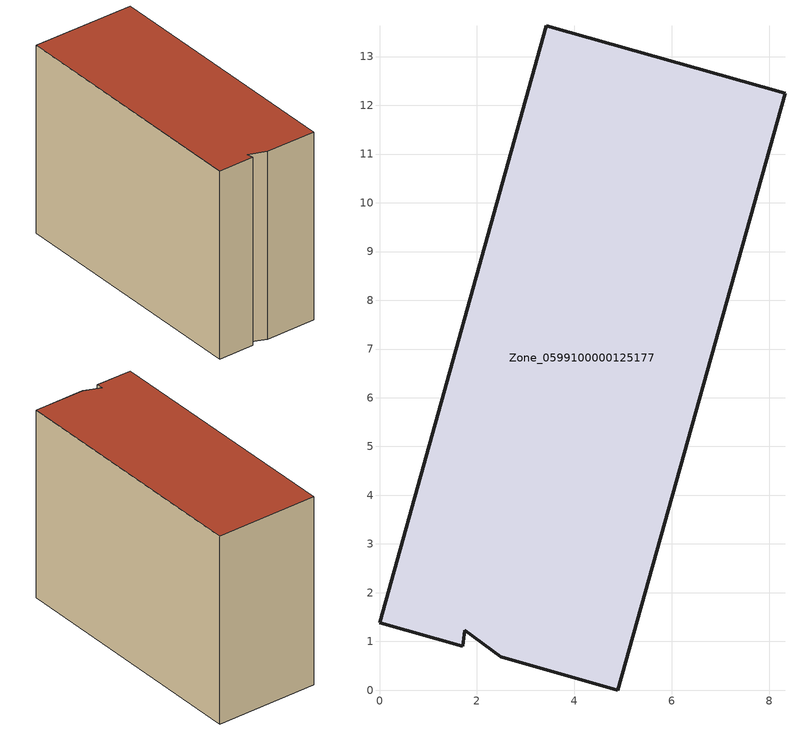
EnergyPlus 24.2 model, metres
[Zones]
Zone_0599100000125177
 floor ground (C_G): 4.89,0 2.49,0.68 1.75,1.23 1.71,0.9 0,1.38 3.42,13.63 8.32,12.25 z0
 wall outside (C_F): 4.89,0 8.32,12.25 3.42,13.63 0,1.38 1.71,0.9 1.75,1.23 2.49,0.68 4.89,0 z0:9.48
 roof outside (C_R): 2.49,0.68 4.89,0 8.32,12.25 3.42,13.63 0,1.38 1.71,0.9 1.75,1.23 z9.48
[BUILDING]
Pand.0599100000125177: North Axis=0; Terrain=City; Loads Convergence Tolerance Value=0.04; Temperature Convergence Tolerance Value=0.4; Solar Distribution=FullExterior; Maximum Number of Warmup Days=25; Minimum Number of Warmup Days=1
[Site:Location]
Rotterdam.The.Hague.AP_ZH_NLD Design_Conditions: Latitude=51.96; Longitude=4.45; Time Zone=1; Elevation=-4.5
[SITE:GROUNDTEMPERATURE:BUILDINGSURFACE]
18, 18, 18, 18, 18, 18, 18, 18, 18, 18, 18, 18
[MATERIAL] Thermal Absorptance=0.9; Solar Absorptance=0.7; Visible Absorptance=0.7
Name | Roughness | Thickness | Conductivity | Density | Specific Heat
G.TI.1946 | MediumSmooth | 0.15 | 1 | 540 | 1210
F.TI.1946 | Rough | 0.3 | 0.857143 | 1920 | 840
R.TI.1946 | MediumRough | 0.2 | 0.1 | 1500 | 1000
[CONSTRUCTION]
C_G: G.TI.1946
C_F: F.TI.1946
C_R: R.TI.1946
[ZONE]
Zone_0599100000125177: Type=1; Multiplier=1; Ceiling Height=Autocalculate; Volume=Autocalculate; Floor Area=autocalculate; Part of Total Floor Area=Yes
[ZONEINFILTRATION:DESIGNFLOWRATE]
Infil_Zone_0599100000125177: Zone or ZoneList or Space or SpaceList=Zone_0599100000125177; Schedule=AlwaysOn; Design Flow Rate Calculation Method=Flow/Area; Flow Rate per Floor Area=0.003; Constant Term Coefficient=1; Temperature Term Coefficient=0; Velocity Term Coefficient=0; Velocity Squared Term Coefficient=0
[HVACTEMPLATE:ZONE:IDEALLOADSAIRSYSTEM]
Zone_0599100000125177: Maximum Heating Supply Air Temperature=50; Minimum Cooling Supply Air Temperature=13; Maximum Heating Supply Air Humidity Ratio=0.0156; Minimum Cooling Supply Air Humidity Ratio=0.0077; Heating Limit=NoLimit; Cooling Limit=NoLimit; Dehumidification Control Type=ConstantSensibleHeatRatio; Cooling Sensible Heat Ratio=0.7; Dehumidification Setpoint=60; Humidification Control Type=None; Humidification Setpoint=30; Outdoor Air Method=None; Outdoor Air Flow Rate per Person=0.00944; Outdoor Air Flow Rate per Zone Floor Area=0; Outdoor Air Flow Rate per Zone=0; Demand Controlled Ventilation Type=None; Outdoor Air Economizer Type=NoEconomizer; Heat Recovery Type=None; Sensible Heat Recovery Effectiveness=0.7; Latent Heat Recovery Effectiveness=0.65
[ZONECONTROL:THERMOSTAT]
ThermostatControl_Zone_0599100000125177: Zone or ZoneList=Zone_0599100000125177; Control Type Schedule=DualSetpointControlType; Control 1=Thermostat_Zone_0599100000125177; Temperature Difference Between Cutout And Setpoint=0
[THERMOSTATSETPOINT:DUALSETPOINT]
Thermostat_Zone_0599100000125177: Heating Setpoint Temperature Schedule=HeatingSetpoint_Zone_0599100000125177; Cooling Setpoint Temperature Schedule=CoolingSetpoint_Zone_0599100000125177
[SCHEDULE:COMPACT]
HeatingSetpoint_Zone_0599100000125177: Through: 12/31, For: AllDays, Until: 24:00, 21
CoolingSetpoint_Zone_0599100000125177: Through: 12/31, For: AllDays, Until: 24:00, 24
DualSetpointControlType: Through: 12/31, For: AllDays, Until: 24:00, 4
AlwaysOn: Through: 12/31, For: AllDays, Until: 24:00, 1
